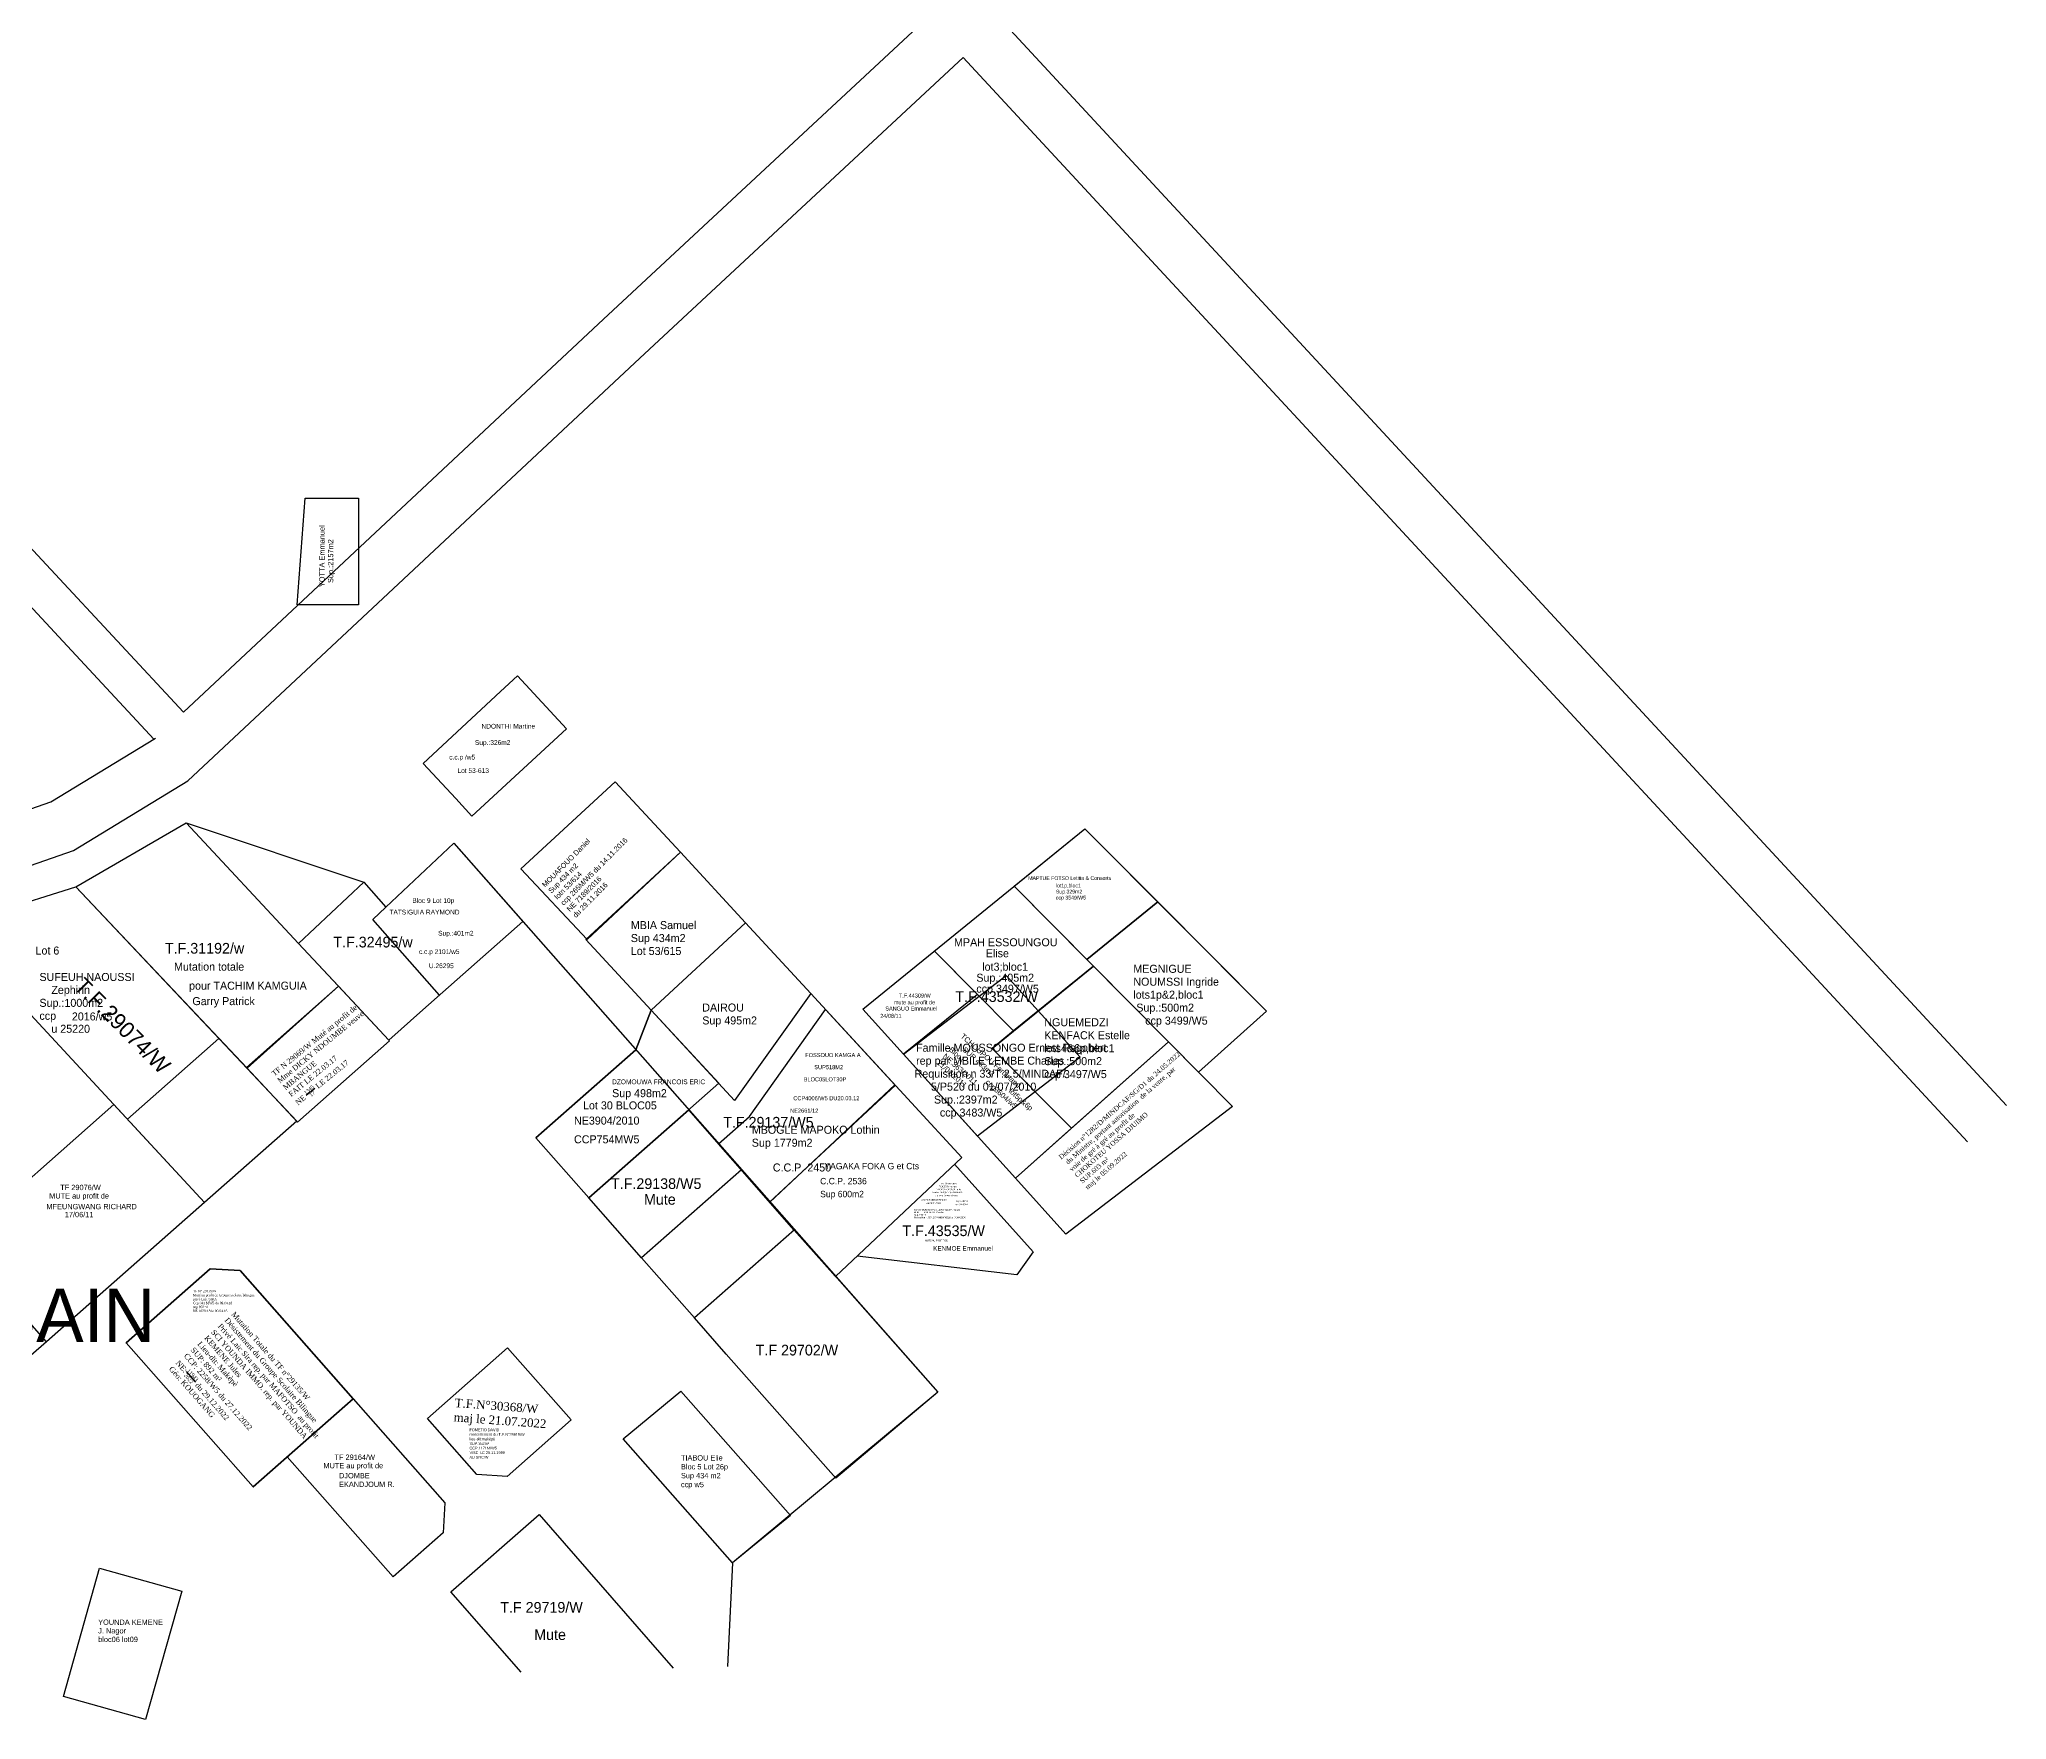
# Model space of a CAD drawing. Header units: millimetres. Extents: x 579832 to 917290, y 449831 to 1452191.
# Drawn here: x 916921.1 to 917289.9, y 1451047.6 to 1451362.5 of the extents above; entities that cross this region are included whole.
import ezdxf

# ---------------------------------------------------------------- set-up
doc = ezdxf.new("R2010")
doc.units = ezdxf.units.MM
doc.header["$LTSCALE"] = 10
doc.layers.add('end maj 26 02 2021', color=7, linetype='Continuous')
doc.layers.add('MAJ JAN 2022', color=1, linetype='Continuous')
doc.styles.add('Times 1.0', font='times.ttf', dxfattribs={"width": 0.99, "height": 1})

msp = doc.modelspace()

# ---------------------------------------------------------------- linework, layer by layer
at = {"color": 6, "flags": 128}
msp.add_lwpolyline([(917132.81, 1451174.62), (917144.78, 1451162.54), (917113.56, 1451138.59), (917104.1, 1451149.07)], close=True, dxfattribs=at)
at = {"layer": 'end maj 26 02 2021', "color": 3, "linetype": 'ByBlock'}
for p, q in [((916969.5, 1451256.53), (916971, 1451276.53)), ((916971, 1451276.53), (916981, 1451276.53)), ((916981, 1451276.53), (916981, 1451256.53)), ((916981, 1451256.53), (916969.5, 1451256.53)), ((916928, 1451203.66), (916948.66, 1451215.7)), ((916948.66, 1451215.7), (916982, 1451204.55)), ((917075.5, 1451180.77), (917117.15, 1451214.56)), ((917117.15, 1451214.56), (917151.19, 1451180.35)), ((916986.09, 1451199.88), (916998.81, 1451211.86)), ((916998.81, 1451211.86), (917089.6, 1451108.94)), ((916904.15, 1451196.26), (916928, 1451203.66)), ((916982, 1451204.55), (916986.09, 1451199.88)), ((917088.91, 1451191.66), (917103.77, 1451176.67)), ((917104.1, 1451149.07), (917075.5, 1451180.77)), ((917096.98, 1451183.52), (917083.15, 1451172.3)), ((917151.19, 1451180.35), (917138.42, 1451168.96)), ((917132.81, 1451174.62), (917104.1, 1451149.07)), ((917092.71, 1451151.68), (917107.42, 1451135.26)), ((917104.35, 1451130.97), (917074.42, 1451134.44)), ((917107.42, 1451135.26), (917104.35, 1451130.97)), ((917089.6, 1451108.94), (917051.1, 1451076.97)), ((917051.1, 1451076.97), (917050.16, 1451057.52))]:
    msp.add_line(p, q, dxfattribs=at)
at = {"layer": 'end maj 26 02 2021', "linetype": 'ByBlock'}
for p, q in [((917007.56, 1451240.29), (917010.76, 1451243.26)), ((917010.76, 1451243.26), (917016.9, 1451236.61)), ((916993.09, 1451226.8), (917007.56, 1451240.29)), ((917016.9, 1451236.61), (917019.95, 1451233.3)), ((917019.95, 1451233.3), (917002.24, 1451216.95)), ((916999.19, 1451220.26), (916993.09, 1451226.8)), ((917002.24, 1451216.95), (916999.19, 1451220.26)), ((916928, 1451203.66), (916948.66, 1451215.7)), ((916948.66, 1451215.7), (916969.74, 1451193.09)), ((916986.09, 1451199.88), (916998.81, 1451211.86)), ((916998.81, 1451211.86), (917011.78, 1451197.16)), ((917041.32, 1451210.16), (917023.61, 1451193.81)), ((916904.15, 1451196.26), (916928, 1451203.66)), ((916928, 1451203.66), (916969.38, 1451159.75)), ((916960.1, 1451169.71), (916928, 1451203.66)), ((916969.74, 1451193.09), (916982, 1451204.55)), ((916982, 1451204.55), (916986.09, 1451199.88)), ((916983.66, 1451197.59), (916986.09, 1451199.88)), ((916952.13, 1451144.53), (916904.15, 1451196.26)), ((916996.17, 1451183.39), (916983.66, 1451197.59)), ((917011.78, 1451197.16), (916993.03, 1451180.62)), ((916977.08, 1451185.21), (916969.74, 1451193.09)), ((916969.74, 1451193.09), (916977.24, 1451185.04)), ((917023.61, 1451193.81), (917035.82, 1451180.59)), ((916977.24, 1451185.04), (916960.1, 1451169.71)), ((916986.63, 1451174.97), (916977.08, 1451185.21)), ((916993.03, 1451180.62), (916986.63, 1451174.97)), ((917032.95, 1451173.16), (917035.82, 1451180.59)), ((917035.82, 1451180.59), (917032.95, 1451173.16)), ((917051.48, 1451163.62), (917035.82, 1451180.59)), ((917051.48, 1451163.62), (917035.82, 1451180.59)), ((917065.74, 1451183.71), (917051.48, 1451163.62)), ((917065.74, 1451183.71), (917051.48, 1451163.62)), ((916954.77, 1451175.26), (916937.64, 1451160.15)), ((917014.2, 1451156.62), (917032.95, 1451173.16)), ((917032.95, 1451173.16), (917014.2, 1451156.62)), ((917032.95, 1451173.16), (917014.2, 1451156.62)), ((917048.49, 1451166.86), (917024.12, 1451145.37)), ((917081.61, 1451166.52), (917058.01, 1451144.59)), ((917081.61, 1451166.52), (917058.01, 1451144.59)), ((917024.12, 1451145.37), (917042.87, 1451161.91)), ((917042.87, 1451161.91), (917024.12, 1451145.37)), ((917042.87, 1451161.91), (917052.79, 1451150.66)), ((917062.66, 1451139.35), (917042.87, 1451161.91)), ((916969.38, 1451159.75), (916952.13, 1451144.53)), ((917024.12, 1451145.37), (917014.2, 1451156.62)), ((917014.2, 1451156.62), (917024.12, 1451145.37)), ((917014.2, 1451156.62), (917024.12, 1451145.37)), ((917052.79, 1451150.66), (917034.04, 1451134.12)), ((917052.79, 1451150.66), (917062.71, 1451139.41)), ((917034.04, 1451134.12), (917024.12, 1451145.37)), ((917062.71, 1451139.41), (917043.96, 1451122.87)), ((917062.71, 1451139.41), (917089.6, 1451108.94)), ((917034.04, 1451134.12), (917043.96, 1451122.87)), ((917049.91, 1451116.12), (917043.96, 1451122.87)), ((917070.42, 1451092.87), (917049.91, 1451116.12)), ((917089.6, 1451108.94), (917070.42, 1451092.87)), ((916998.29, 1451071.53), (917014.82, 1451086.05)), ((917014.82, 1451086.05), (917039.98, 1451057.25)), ((917011.49, 1451056.5), (916998.29, 1451071.53))]:
    msp.add_line(p, q, dxfattribs=at)
at = {"layer": 'end maj 26 02 2021', "linetype": 'ByBlock', "ltscale": 0.0014}
for p, q in [((917103.89, 1451203.8), (917118.74, 1451188.81)), ((917117.5, 1451190.06), (917130.8, 1451200.84)), ((917130.8, 1451200.84), (917151.19, 1451180.35)), ((917088.91, 1451191.66), (917096.98, 1451183.52)), ((917099.75, 1451173.41), (917118.74, 1451188.81)), ((917118.74, 1451188.81), (917103.77, 1451176.67)), ((917132.81, 1451174.62), (917117.5, 1451190.06)), ((917118.74, 1451188.81), (917132.81, 1451174.62)), ((917035.82, 1451180.59), (917048.49, 1451166.86)), ((917151.19, 1451180.35), (917138.42, 1451168.96)), ((917103.77, 1451176.67), (917099.75, 1451173.41)), ((917114.63, 1451158.44), (917099.75, 1451173.41)), ((917099.75, 1451173.41), (917114.63, 1451158.44)), ((917132.81, 1451174.62), (917114.63, 1451158.44)), ((917138.42, 1451168.96), (917132.81, 1451174.62)), ((917138.42, 1451168.96), (917132.81, 1451174.62)), ((917104.1, 1451149.07), (917083.15, 1451172.3)), ((917114.63, 1451158.44), (917104.1, 1451149.07)), ((917024.12, 1451145.37), (917024.12, 1451145.37))]:
    msp.add_line(p, q, dxfattribs=at)
at = {"layer": 'end maj 26 02 2021', "color": 3, "linetype": 'ByBlock', "lineweight": 30}
for p, q in [((917035.82, 1451180.59), (917053.53, 1451196.94)), ((917053.53, 1451196.94), (917065.74, 1451183.71)), ((917032.95, 1451173.16), (917035.82, 1451180.59)), ((917065.74, 1451183.71), (917094.1, 1451152.98)), ((917065.74, 1451183.71), (917094.1, 1451152.98)), ((917065.74, 1451183.71), (917094.1, 1451152.98)), ((917014.2, 1451156.62), (917032.95, 1451173.16)), ((917070.4, 1451130.71), (917042.87, 1451161.91)), ((917024.12, 1451145.37), (917014.2, 1451156.62)), ((917094.1, 1451152.98), (917070.36, 1451130.67)), ((917070.36, 1451130.67), (917062.66, 1451139.35))]:
    msp.add_line(p, q, dxfattribs=at)
at = {"layer": 'end maj 26 02 2021', "linetype": 'ByBlock'}
for points in [[(916948.14, 1451236.45), (917026.91, 1451310.09), (917087.54, 1451366.46)], [(917101.66, 1451365.93), (917289.93, 1451162.71)], [(916704.54, 1451268.03), (916720.32, 1451267.34), (916733.77, 1451266.13), (916739.95, 1451262.61), (916749.85, 1451252.94), (916781.65, 1451218.8), (916795.99, 1451208.69), (916816.1, 1451201.41), (916845.01, 1451196.68), (916875.51, 1451197.01), (916903.29, 1451202.07), (916927.56, 1451210.5), (916948.97, 1451223.54), (917033.73, 1451302.78), (917094.33, 1451359.12)], [(917094.33, 1451359.12), (917282.6, 1451155.91)], [(916910.78, 1451276.55), (916948.14, 1451236.45)], [(916743.93, 1451271.85), (916746.02, 1451270.66), (916757.01, 1451259.93), (916788.26, 1451226.38), (916800.66, 1451217.63), (916818.63, 1451211.13), (916845.77, 1451206.69), (916874.56, 1451207), (916900.74, 1451211.77), (916923.27, 1451219.59), (916942.89, 1451231.54)], [(916905.3, 1451271.44), (916942.62, 1451231.38)]]:
    msp.add_lwpolyline(points, dxfattribs=at)
at = {"layer": 'end maj 26 02 2021', "color": 150, "linetype": 'ByBlock', "lineweight": -3, "ltscale": 0.0014, "flags": 128}
for points in [[(917029.11, 1451223.39), (917041.32, 1451210.16), (917023.81, 1451193.81), (917011.4, 1451207.04)], [(916905.89, 1451137.15), (916922.51, 1451118.4), (916901.92, 1451100.56), (916878.57, 1451131.61)]]:
    msp.add_lwpolyline(points, close=True, dxfattribs=at)
at = {"layer": 'end maj 26 02 2021', "color": 3, "linetype": 'ByBlock', "ltscale": 0.0014, "flags": 128}
msp.add_lwpolyline([(916948.66, 1451215.7), (916969.74, 1451193.09), (916977.24, 1451185.04), (916960.1, 1451169.71), (916928, 1451203.66)], close=True, dxfattribs=at)
at = {"layer": 'end maj 26 02 2021', "linetype": 'ByBlock', "ltscale": 0.0014, "flags": 128}
for points in [[(917117.15, 1451214.56), (917130.8, 1451200.84), (917117.5, 1451190.06), (917103.89, 1451203.8), (917117.15, 1451214.56)], [(917117.15, 1451214.56), (917151.19, 1451180.35)], [(917117.15, 1451214.56), (917151.19, 1451180.35), (917138.42, 1451168.96)]]:
    msp.add_lwpolyline(points, dxfattribs=at)
at = {"layer": 'end maj 26 02 2021', "linetype": 'ByBlock', "flags": 128}
for points in [[(917041.32, 1451210.16), (917053.53, 1451196.94)], [(916935.12, 1451162.87), (916952.13, 1451144.53), (916922.51, 1451118.4), (916905.97, 1451137.15), (916935.12, 1451162.87)]]:
    msp.add_lwpolyline(points, dxfattribs=at)
at = {"layer": 'end maj 26 02 2021', "color": 3, "linetype": 'ByBlock', "lineweight": -3, "ltscale": 0.0014, "flags": 128}
msp.add_lwpolyline([(916986.63, 1451174.97), (916986.79, 1451174.8), (916969.54, 1451159.58), (916959.99, 1451169.82), (916977.24, 1451185.04), (916986.63, 1451174.97)], dxfattribs=at)
at = {"layer": 'end maj 26 02 2021', "linetype": 'ByBlock', "ltscale": 0.0014, "flags": 128}
for points in [[(917068.51, 1451180.7), (917081.53, 1451166.6), (917058.09, 1451144.56), (917048.46, 1451155.53), (917054.24, 1451160.63)], [(917041.42, 1451109.13), (917061.93, 1451085.88), (917051.1, 1451076.97), (917030.59, 1451100.22)], [(916932.42, 1451075.99), (916947.83, 1451071.67), (916941.06, 1451047.59), (916925.65, 1451051.92)]]:
    msp.add_lwpolyline(points, close=True, dxfattribs=at)
at = {"layer": 'end maj 26 02 2021', "color": 6, "linetype": 'ByBlock', "lineweight": 35, "ltscale": 0.0014, "flags": 128}
msp.add_lwpolyline([(916958.81, 1451131.75), (916979.98, 1451107.75), (916961.24, 1451091.2), (916937.41, 1451118.21), (916953.16, 1451132.1)], close=True, dxfattribs=at)
at = {"layer": 'end maj 26 02 2021', "linetype": 'ByBlock', "flags": 128}
msp.add_lwpolyline([(916979.98, 1451107.75), (916997.18, 1451088.25), (916996.83, 1451082.6), (916987.46, 1451074.33), (916967.61, 1451096.83)], close=True, dxfattribs=at)
at = {"layer": 'MAJ JAN 2022', "color": 4, "lineweight": -3, "ltscale": 0.0014, "flags": 128}
msp.add_lwpolyline([(917102.41, 1451187.08), (917116.25, 1451171.74), (917096.99, 1451156.96), (917083.15, 1451172.3)], close=True, dxfattribs=at)
at = {"layer": 'MAJ JAN 2022', "color": 3, "ltscale": 0.0014, "flags": 128}
msp.add_lwpolyline([(917008.91, 1451117.27), (917020.81, 1451103.77), (917008.81, 1451093.19), (917003.17, 1451093.54), (916993.91, 1451104.04)], close=True, dxfattribs=at)

# ---------------------------------------------------------------- texts
at = {"layer": 'end maj 26 02 2021', "linetype": 'ByBlock'}
for s, p in [('YOTTA Emmanuel', (916974.62, 1451259.86)), ('YOTTA Emmanuel', (916974.62, 1451259.86)), ('YOTTA Emmanuel', (916974.62, 1451259.86)), ('YOTTA Emmanuel', (916974.62, 1451259.86)), ('  Sup.:2157m2', (916976.24, 1451259.86)), ('  Sup.:2157m2', (916976.24, 1451259.86)), ('  Sup.:2157m2', (916976.24, 1451259.86)), ('  Sup.:2157m2', (916976.24, 1451259.86))]:
    msp.add_text(s, height=1, rotation=90, dxfattribs=at).set_placement(p)
at = {"layer": 'end maj 26 02 2021', "color": 7, "linetype": 'ByBlock'}
for s, height, p in [('NDONTHI Martine', 0.8919, (917004.03, 1451233.34)), ('c.c.p /w5', 0.892, (916997.98, 1451227.54)), ('Sup.:326m2', 0.892, (917002.8, 1451230.29)), ('Lot 53-613', 0.892, (916999.53, 1451225.02)), ('TATSIGUIA RAYMOND', 0.8919, (916986.77, 1451198.5)), ('Bloc 9 Lot 10p', 0.8919, (916991.06, 1451200.66)), ('Sup.:401m2', 0.892, (916995.9, 1451194.54)), ('MBIA Samuel', 1.5, (917032.02, 1451195.76)), ('Bloc 9 Lot 6', 1.5, (916914.29, 1451190.99)), ('c.c.p 2101/w5', 0.8919, (916992.3, 1451191.09)), ('Sup 434m2', 1.5, (917032.02, 1451193.33)), ('Lot 53/615', 1.5, (917032.02, 1451190.91)), ('MPAH ESSOUNGOU', 1.5, (917092.61, 1451192.54)), ('   Elise', 1.5, (917096.88, 1451190.48)), ('SUFEUH NAOUSSI', 1.5, (916921.16, 1451186.04)), ('U.26295', 0.892, (916994.17, 1451188.44)), ('lot3;bloc1', 1.5, (917097.9, 1451187.96)), ('    Zephirin', 1.5, (916921.16, 1451183.61)), ('Sup.:405m2', 1.5, (917096.79, 1451185.9)), ('ccp 3497/W5', 1.5, (917096.79, 1451183.84)), ('Sup.:1000m2', 1.5, (916921.16, 1451181.19)), (' 2016/w5', 1.5, (916926.68, 1451178.64)), ('DAIROU', 1.5, (917045.41, 1451180.31)), ('DAIROU', 1.5, (917045.41, 1451180.31)), ('DAIROU', 1.5, (917045.41, 1451180.31)), ('DAIROU', 1.5, (917045.41, 1451180.31)), ('ccp ', 1.5, (916921.16, 1451178.76)), ('    u 25220', 1.5, (916921.16, 1451176.33)), ('Sup 495m2', 1.5, (917045.41, 1451177.89)), ('Sup 495m2', 1.5, (917045.41, 1451177.89)), ('Sup 495m2', 1.5, (917045.41, 1451177.89)), ('Sup 495m2', 1.5, (917045.41, 1451177.89)), ('NGUEMEDZI', 1.5, (917109.53, 1451177.55)), ('KENFACK Estelle', 1.5, (917109.53, 1451175.12)), ('lots4&6p,bloc1', 1.5, (917109.53, 1451172.69)), ('FOSSOUO KAMGA A', 0.7648, (917064.71, 1451171.77)), ('SUP518M2', 0.765, (917066.41, 1451169.5)), ('ccp 3497/W5', 1.5, (917109.53, 1451167.83)), ('Sup.:500m2', 1.5, (917109.53, 1451170.26)), ('DZOMOUWA FRANCOIS ERIC', 0.8919, (917028.51, 1451166.69)), ('Sup 498m2', 1.5, (917028.51, 1451164.26)), ('BLOC05LOT30P', 0.7648, (917064.43, 1451167.22)), ('Lot 30 BLOC05', 1.5, (917023.06, 1451161.97)), ('NE2661/12', 0.765, (917061.88, 1451161.36)), ('CCP4006/W5 DU20.03.12', 0.7648, (917062.48, 1451163.68)), ('NE3904/2010', 1.5, (917021.37, 1451159.12)), ('MBOGLE MAPOKO Lothin', 1.5, (917054.7, 1451157.4)), ('CCP754MW5', 1.5, (917021.37, 1451155.61)), ('Sup 1779m2', 1.5, (917054.7, 1451154.97)), ('C.C.P. 2450', 1.5, (917058.64, 1451150.33)), ('YAGAKA FOKA G et Cts', 1.2, (917068.31, 1451150.74)), ('YAGAKA FOKA G et Cts', 1.2, (917068.31, 1451150.74)), ('C.C.P. 2536', 1.2, (917067.51, 1451147.93)), ('C.C.P. 2536', 1.2, (917067.51, 1451147.93)), ('Sup 600m2', 1.2, (917067.51, 1451145.5)), ('Sup 600m2', 1.2, (917067.51, 1451145.5))]:
    msp.add_text(s, height=height, dxfattribs=at).set_placement(p)
at = {"layer": 'end maj 26 02 2021', "linetype": 'ByBlock'}
for s, height, p in [('MAPTUE FOTSO Letitia & Consorts', 0.7, (917106.53, 1451204.97)), ('Sup.329m2', 0.7, (917111.7, 1451202.44)), ('lot1p,bloc1', 0.7, (917111.7, 1451203.57)), ('ccp 3549/W5', 0.7, (917111.7, 1451201.3)), ('MEGNIGUE', 1.5, (917126.22, 1451187.57)), ('lots1p&2,bloc1', 1.5, (917126.22, 1451182.72)), ('NOUMSSI Ingride', 1.5, (917126.22, 1451185.15)), (' Sup.:500m2', 1.5, (917126.22, 1451180.29)), ('    ccp 3499/W5', 1.5, (917126.22, 1451177.86)), ('NDOKO POKOSSI Louis', 0.3, (917089.3, 1451146.83)), ('POKOSSY rep par', 0.3, (917089.74, 1451147.36)), ('Famille NDOKO', 0.3, (917090.13, 1451147.9)), ('Mute', 2, (917034.49, 1451144.1)), ('Mute', 2, (917034.49, 1451144.1)), ('Mute', 2, (917034.49, 1451144.1)), ('Mute', 2, (917034.49, 1451144.1)), ('n 00244/MINDAF/5/R000', 0.3, (917086.51, 1451144.85)), ('du 09/01/2009', 0.3, (917087.47, 1451144.23)), ('Arrete n 0003/Y.2.5/MINDAF/A', 0.3, (917088.48, 1451146.27)), ('du 16/02/1998 & lettre', 0.3, (917089.17, 1451145.65)), ('ccp 3353/W5', 0.3, (917092.82, 1451144.02)), ('Sup.:346m2', 0.3, (917092.96, 1451144.64)), ('PARC URBAIN', 10, (916851.44, 1451118.35)), ('Mute', 2, (917013.91, 1451062.52))]:
    msp.add_text(s, height=height, dxfattribs=at).set_placement(p)
at = {"layer": 'end maj 26 02 2021', "color": 1, "linetype": 'ByBlock'}
for s, height, p in [('T.F.31192/w', 2, (916944.68, 1451191.17)), ('T.F.32495/w', 2, (916976.26, 1451192.32)), ('T.F.43532/W', 2, (917092.87, 1451182.11)), ('SANGUO Emmanuel', 0.7472, (917079.73, 1451180.5)), ('mute au profit de', 0.7472, (917081.32, 1451181.66)), ('T.F.44309/W', 0.7472, (917082.27, 1451182.93)), ('24/08/11', 0.747, (917078.78, 1451179.13)), ('T.F.29137/W5', 2, (917049.34, 1451158.56)), ('T.F.29137/W5', 2, (917049.34, 1451158.56)), ('T.F.29138/W5', 2, (917028.31, 1451147.05)), ('T.F.29138/W5', 2, (917028.31, 1451147.05)), ('T.F.29138/W5', 2, (917028.31, 1451147.05)), ('T.F.29138/W5', 2, (917028.31, 1451147.05)), ('T.F.43535/W', 2, (917082.94, 1451138.22)), ('T.F 29702/W', 2, (917055.43, 1451115.85)), ('T.F 29702/W', 2, (917055.43, 1451115.85)), ('T.F 29702/W', 2, (917055.43, 1451115.85)), ('T.F 29702/W', 2, (917055.43, 1451115.85)), ('T.F 29719/W', 2, (917007.55, 1451067.64))]:
    msp.add_text(s, height=height, dxfattribs=at).set_placement(p)
at = {"layer": 'end maj 26 02 2021', "color": 3, "linetype": 'ByBlock'}
for s, p in [('Mutation totale', (916946.39, 1451187.97)), ('pour TACHIM KAMGUIA ', (916949.21, 1451184.41)), ('Garry Patrick', (916949.83, 1451181.51))]:
    msp.add_text(s, height=1.5, dxfattribs=at).set_placement(p)
at = {"layer": 'end maj 26 02 2021', "color": 1, "linetype": 'ByBlock'}
msp.add_text('T.F.29074/W', height=3, rotation=315, dxfattribs=at).set_placement((916927.48, 1451184.81))
at = {"layer": 'end maj 26 02 2021', "color": 2, "linetype": 'ByBlock', "ltscale": 0.0014}
for s, height, p in [('Famille MOUSSONGO Ernest Ragobert', 1.5, (917085.5, 1451172.78)), ('    Requisition n 33/T.2.5/MINDAF/', 1.5, (917082.99, 1451167.92)), ('rep par MBILE LEMBE Charles', 1.5, (917085.5, 1451170.35)), ('     5/P520 du 01/07/2010', 1.5, (917085.5, 1451165.49)), ('      Sup.:2397m2', 1.5, (917085.5, 1451163.06)), ('        ccp 3483/W5', 1.5, (917085.5, 1451160.63)), ('Famille MOUSSONGO Ernest Rigobert rep par', 0.3, (917085.14, 1451143.01)), ('Sup.:346m2', 0.3, (917085.14, 1451142.04)), ('MBILE LEMBE NJOH Charles', 0.3, (917085.14, 1451142.53)), ('Requisition n 33/Y.2.5/MINDAF/D220 du 01/04/2009', 0.3, (917085.14, 1451141.55))]:
    msp.add_text(s, height=height, dxfattribs=at).set_placement(p)
at = {"layer": 'end maj 26 02 2021', "color": 1, "linetype": 'ByBlock', "ltscale": 0.0014}
for s, height, p in [('TF 29076/W', 1, (916925.06, 1451146.84)), ('MFEUNGWANG RICHARD', 1, (916922.46, 1451143.25)), ('MUTE au profit de', 1, (916922.99, 1451145.26)), ('17/06/11', 1, (916925.91, 1451141.76)), ('MUTE AU PROFIT DE', 0.3, (917087.22, 1451137.24)), ('KENMOE Emmanuel', 0.8632, (917088.7, 1451135.49)), ('MUTE au profit de', 1, (916974.39, 1451094.7)), ('TF 29164/W', 1, (916976.47, 1451096.28)), ('DJOMBE', 1, (916977.32, 1451092.82)), ('EKANDJOUM R.', 1, (916977.32, 1451091.2))]:
    msp.add_text(s, height=height, dxfattribs=at).set_placement(p)
at = {"layer": 'end maj 26 02 2021', "linetype": 'ByBlock', "ltscale": 0.0014}
for s, p in [('YOUNDA KEMENE', (916932.17, 1451065.36)), ('J. Nagor', (916932.17, 1451063.75)), ('bloc06 lot09', (916932.17, 1451062.13))]:
    msp.add_text(s, height=1, dxfattribs=at).set_placement(p)
at = {"layer": 'end maj 26 02 2021', "ltscale": 0.0014, "insert": (917014.12, 1451205.35), "char_height": 0.9732, "width": 22.3559, "attachment_point": 1, "rotation": 45.331}
msp.add_mtext('\\P{\\C7;MOUAFOUO Daniel \\PSup 434 m2\\Plotn 53/614\\Pccp 265M/W5 du 14.11.2016\\PNE 7189/2016\\Pdu 29.11.2016}', dxfattribs=at)
at = {"layer": 'end maj 26 02 2021', "color": 1, "linetype": 'ByBlock', "lineweight": -3, "ltscale": 0.0014, "attachment_point": 1, "style": 'Times 1.0'}
for s, insert, char_height, width, rotation in [('\\A1;TF N 29069/W Muté au profit de \\PMme DICKY NDOUMBE veuve MBANGUE\\PFAIT LE 22.03.17\\PNE {\\H0.7x;\\S1345/17;} LE 22.03.17', (916964.57, 1451168.91), 1, 25.8032, 39.1994), ('\\A1;{\\fTimes New Roman|b0|i0|c186|p18;\\C0;Mutation Totale du TF n°29135/W\\P\\fTimes New Roman|b0|i0|c0|p18;Désistement du Groupe Scolaire Bilingue Privé Laic Sira rep. par MAFOTSO  au profit \\fTimes New Roman|b0|i0|c186|p18;SCI YOUNDA IMMO. rep. par YOUNDA KEMENE Jules\\PLieu-dit: Makèpè\\PSUP: 892 m²\\PCCP: 2258/W5 du 27.12.2022\\PNE:\\H0.7x;\\S11943/2022;\\H1.429x; du 29.12.2022\\PGéo: KOUOGANG}', (916957.83, 1451124.16), 1.01286, 27.872, 311.1336)]:
    msp.add_mtext(s, dxfattribs=dict(at, insert=insert, char_height=char_height, width=width, rotation=rotation))
at = {"layer": 'end maj 26 02 2021', "linetype": 'ByBlock', "ltscale": 0.0014, "insert": (917094.42, 1451176.28), "char_height": 1, "width": 18.6, "attachment_point": 1, "rotation": 318.3218}
msp.add_mtext('TCHOUPOU Ferdinand                  SUP 463m2           lot5p&6p Bloc1               ccp3604/w5\\PNE.363/2011\\P21/01/2011', dxfattribs=at)
at = {"layer": 'end maj 26 02 2021', "color": 150, "linetype": 'ByBlock', "lineweight": -3, "ltscale": 0.0014, "attachment_point": 1, "style": 'Times 1.0'}
for s, insert, char_height, width, rotation in [('{\\W1;\\C1;Décision n°1282/D/MINDCAF/SG/D1 du 24.05.2022\\P du Ministre, portant autorisation  de la vente, par voie de gré à gré au profit de\\C256;\\P\\W0.99;CHOKOTEU YOSSA DJUIMO\\fTimes New Roman|b0|i0|c186|p18;\\PSUP.\\fTimes New Roman|b0|i0|c0|p18;603\\fTimes New Roman|b0|i0|c186|p18; m²\\W1;\\Pmaj le \\fTimes New Roman|b0|i0|c0|p18;05\\fTimes New Roman|b0|i0|c186|p18;.\\fTimes New Roman|b0|i0|c0|p18;09\\fTimes New Roman|b0|i0|c186|p18;.202\\fTimes New Roman|b0|i0|c0|p18;2}', (917112.13, 1451153.21), 0.9, 28.1023, 41.2552), ('{\\fTimes New Roman|b0|i0|c186|p18;\\C1;T\\fTimes New Roman|b0|i0|c0|p18;.\\fTimes New Roman|b0|i0|c186|p18;F\\fTimes New Roman|b0|i0|c0|p18;.N°30368\\fTimes New Roman|b0|i0|c186|p18;/W\\Pmaj le 2\\fTimes New Roman|b0|i0|c0|p18;1\\fTimes New Roman|b0|i0|c186|p18;.0\\fTimes New Roman|b0|i0|c0|p18;7\\fTimes New Roman|b0|i0|c186|p18;.20\\fTimes New Roman|b0|i0|c0|p18;22}', (916999.09, 1451107.79), 1.61099, 96.8163, 355.7463)]:
    msp.add_mtext(s, dxfattribs=dict(at, insert=insert, char_height=char_height, width=width, rotation=rotation))
at = {"layer": 'end maj 26 02 2021', "color": 1, "linetype": 'ByBlock', "lineweight": -3, "ltscale": 0.0014, "insert": (916949.94, 1451128.13), "char_height": 0.4453, "width": 12.2549, "attachment_point": 1, "style": 'Times 1.0'}
msp.add_mtext('TF N° 29135/W\\PMuté au profit de Groupe scolaire bilingue privé Laic SIRA\\PCcp 041 MW5 du 09.04.18\\Psup 892m²\\PNE 1028/18 le 09.04.18', dxfattribs=at)
at = {"layer": 'end maj 26 02 2021', "linetype": 'ByBlock', "ltscale": 0.0014, "insert": (917041.42, 1451097.16), "char_height": 1, "width": 20.5108, "attachment_point": 1}
msp.add_mtext('{\\C7;TIABOU Elie\\PBloc 5 Lot 26p\\PSup 434 m2\\Pccp w5}', dxfattribs=at)
at = {"layer": 'MAJ JAN 2022', "color": 3, "ltscale": 0.0014, "insert": (917001.78, 1451102.16), "char_height": 0.5133, "width": 16.3424, "attachment_point": 1}
msp.add_mtext('FOMETIO DAVID\\Pmorcellement du T.F.N°28618/W\\Plieu-dit:maképè\\PSUP.352m²\\PCCP.1171M/W5  \\PVISE  LE 25.11.1999\\PAU SRC/W', dxfattribs=at)

doc.saveas('drawing.dxf')
